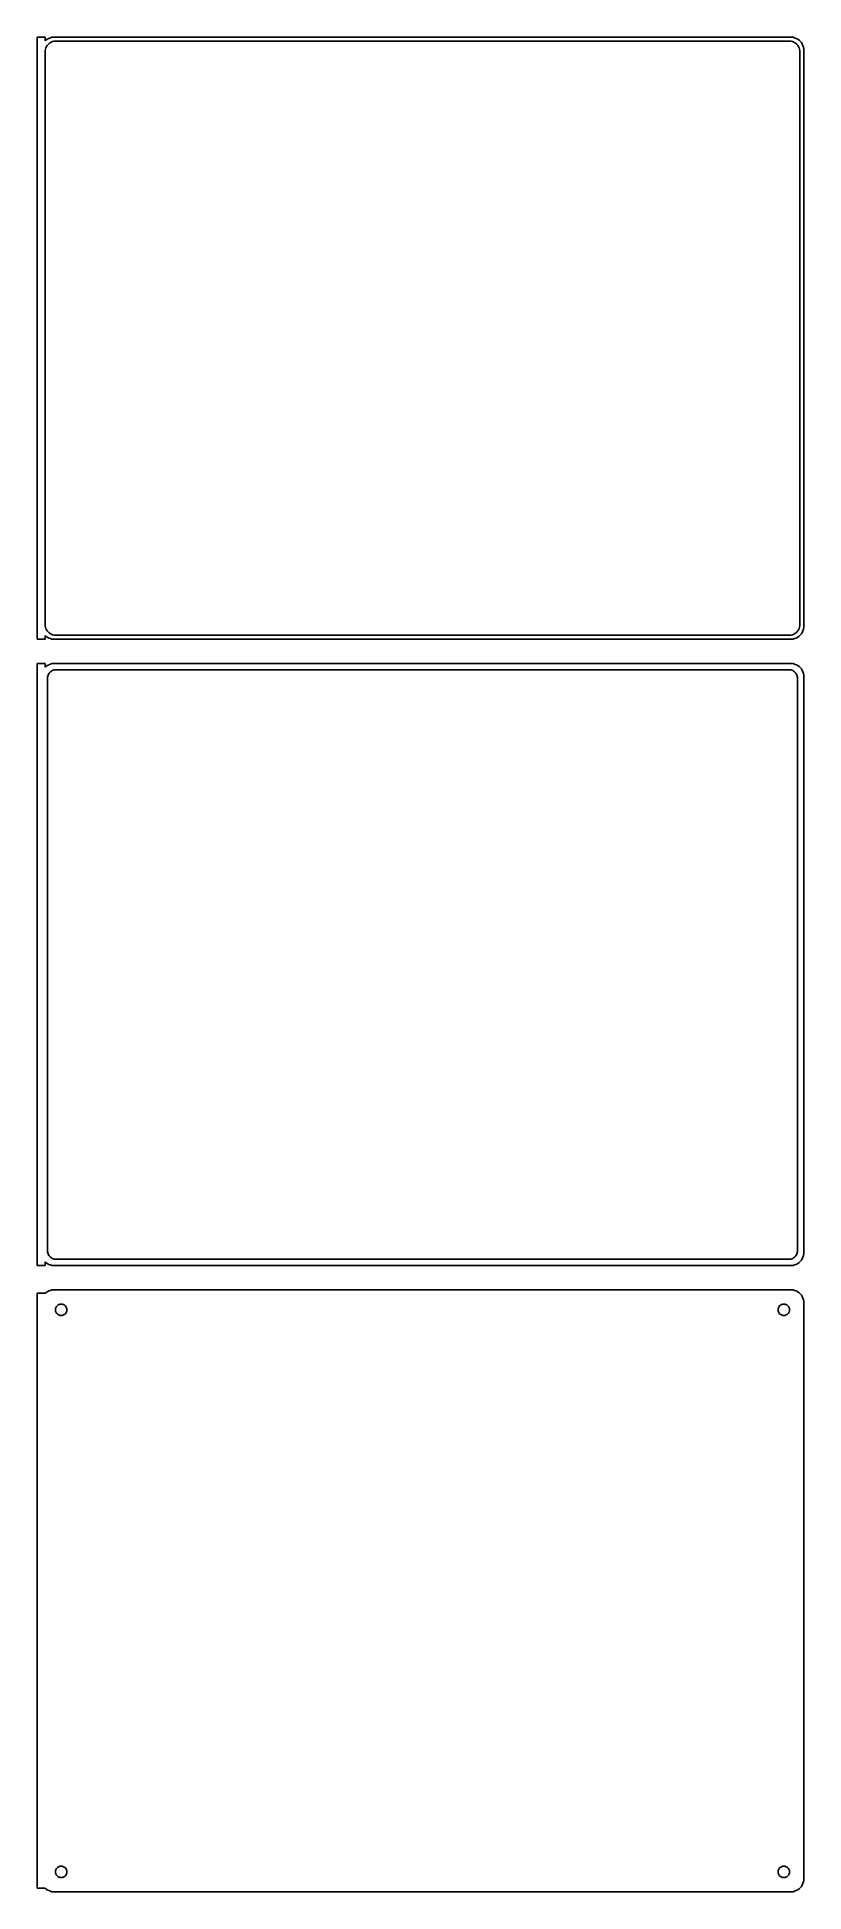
# Model space of a CAD drawing. Header units: metres. Extents: x -144 to 142, y 590 to 1282.
import ezdxf

# ---------------------------------------------------------------- set-up
doc = ezdxf.new("R2010")
doc.units = ezdxf.units.M

msp = doc.modelspace()

# ---------------------------------------------------------------- linework, layer by layer
for p, q in [((-141, 1282.49), (-144, 1282.49)), ((-144, 1282.49), (-144, 1057.51)), ((-141, 1281.06), (-141, 1282.49)), ((-139.629, 1282.02), (-140.179, 1281.72)), ((-139.045, 1282.26), (-139.629, 1282.02)), ((-138.437, 1282.41), (-139.045, 1282.26)), ((-137.814, 1282.49), (-138.437, 1282.41)), ((137.814, 1282.49), (-137.814, 1282.49)), ((138.437, 1282.41), (137.814, 1282.49)), ((139.045, 1282.26), (138.437, 1282.41)), ((139.629, 1282.02), (139.045, 1282.26)), ((140.179, 1281.72), (139.629, 1282.02)), ((-140.687, 1281.35), (-141, 1281.06)), ((-141, 1277), (-140.968, 1277.5)), ((-141, 1063), (-141, 1277)), ((-140.968, 1277.5), (-140.874, 1277.99)), ((-140.874, 1277.99), (-140.719, 1278.47)), ((-140.719, 1278.47), (-140.505, 1278.93)), ((-140.179, 1281.72), (-140.687, 1281.35)), ((-140.505, 1278.93), (-140.236, 1279.35)), ((-140.236, 1279.35), (-139.916, 1279.74)), ((-139.916, 1279.74), (-139.55, 1280.08)), ((-139.55, 1280.08), (-139.143, 1280.38)), ((-139.143, 1280.38), (-138.703, 1280.62)), ((-138.703, 1280.62), (-138.236, 1280.8)), ((-138.236, 1280.8), (-137.75, 1280.93)), ((-137.75, 1280.93), (-137.251, 1280.99)), ((-137.251, 1280.99), (137.251, 1280.99)), ((137.251, 1280.99), (137.75, 1280.93)), ((137.75, 1280.93), (138.236, 1280.8)), ((138.236, 1280.8), (138.703, 1280.62)), ((138.703, 1280.62), (139.143, 1280.38)), ((139.143, 1280.38), (139.55, 1280.08)), ((139.55, 1280.08), (139.916, 1279.74)), ((139.916, 1279.74), (140.236, 1279.35)), ((140.687, 1281.35), (140.179, 1281.72)), ((140.236, 1279.35), (140.505, 1278.93)), ((140.505, 1278.93), (140.719, 1278.47)), ((141.145, 1280.92), (140.687, 1281.35)), ((140.719, 1278.47), (140.874, 1277.99)), ((140.874, 1277.99), (140.968, 1277.5)), ((140.968, 1277.5), (141, 1277)), ((141, 1277), (141, 1063)), ((141.545, 1280.44), (141.145, 1280.92)), ((141.882, 1279.91), (141.545, 1280.44)), ((142.149, 1279.34), (141.882, 1279.91)), ((142.343, 1278.74), (142.149, 1279.34)), ((142.461, 1278.13), (142.343, 1278.74)), ((142.5, 1277.5), (142.461, 1278.13)), ((142.5, 1062.5), (142.5, 1277.5)), ((-140.968, 1062.5), (-141, 1063)), ((-140.874, 1062.01), (-140.968, 1062.5)), ((-140.719, 1061.53), (-140.874, 1062.01)), ((-140.505, 1061.07), (-140.719, 1061.53)), ((-140.236, 1060.65), (-140.505, 1061.07)), ((-139.916, 1060.26), (-140.236, 1060.65)), ((-139.55, 1059.92), (-139.916, 1060.26)), ((139.916, 1060.26), (139.55, 1059.92)), ((140.236, 1060.65), (139.916, 1060.26)), ((140.505, 1061.07), (140.236, 1060.65)), ((140.719, 1061.53), (140.505, 1061.07)), ((140.874, 1062.01), (140.719, 1061.53)), ((140.968, 1062.5), (140.874, 1062.01)), ((141, 1063), (140.968, 1062.5)), ((141.882, 1060.09), (142.149, 1060.66)), ((142.149, 1060.66), (142.343, 1061.26)), ((142.343, 1061.26), (142.461, 1061.87)), ((142.461, 1061.87), (142.5, 1062.5)), ((-144, 1057.51), (-141, 1057.51)), ((-141, 1058.94), (-140.687, 1058.65)), ((-141, 1057.51), (-141, 1058.94)), ((-140.687, 1058.65), (-140.179, 1058.28)), ((-140.179, 1058.28), (-139.629, 1057.98)), ((-139.629, 1057.98), (-139.045, 1057.74)), ((-139.143, 1059.62), (-139.55, 1059.92)), ((-138.703, 1059.38), (-139.143, 1059.62)), ((-139.045, 1057.74), (-138.437, 1057.59)), ((-138.236, 1059.2), (-138.703, 1059.38)), ((-138.437, 1057.59), (-137.814, 1057.51)), ((-137.75, 1059.07), (-138.236, 1059.2)), ((-137.814, 1057.51), (137.814, 1057.51)), ((-137.251, 1059.01), (-137.75, 1059.07)), ((137.251, 1059.01), (-137.251, 1059.01)), ((137.75, 1059.07), (137.251, 1059.01)), ((138.236, 1059.2), (137.75, 1059.07)), ((137.814, 1057.51), (138.437, 1057.59)), ((138.703, 1059.38), (138.236, 1059.2)), ((138.437, 1057.59), (139.045, 1057.74)), ((139.143, 1059.62), (138.703, 1059.38)), ((139.045, 1057.74), (139.629, 1057.98)), ((139.55, 1059.92), (139.143, 1059.62)), ((139.629, 1057.98), (140.179, 1058.28)), ((140.179, 1058.28), (140.687, 1058.65)), ((140.687, 1058.65), (141.145, 1059.08)), ((141.145, 1059.08), (141.545, 1059.56)), ((141.545, 1059.56), (141.882, 1060.09)), ((-141, 1048.48), (-144, 1048.48)), ((-144, 1048.48), (-144, 823.521)), ((-141, 1047.06), (-141, 1048.48)), ((-140.687, 1047.35), (-141, 1047.06)), ((-140.179, 1047.72), (-140.687, 1047.35)), ((-139.629, 1048.02), (-140.179, 1047.72)), ((-139.045, 1048.26), (-139.629, 1048.02)), ((-138.437, 1048.41), (-139.045, 1048.26)), ((-137.814, 1048.49), (-138.437, 1048.41)), ((137.814, 1048.49), (-137.814, 1048.49)), ((138.437, 1048.41), (137.814, 1048.49)), ((139.045, 1048.26), (138.437, 1048.41)), ((139.629, 1048.02), (139.045, 1048.26)), ((140.179, 1047.72), (139.629, 1048.02)), ((140.687, 1047.35), (140.179, 1047.72)), ((141.145, 1046.92), (140.687, 1047.35)), ((141.545, 1046.44), (141.145, 1046.92)), ((141.882, 1045.91), (141.545, 1046.44)), ((-140.113, 1043), (-140.088, 1043.39)), ((-140.113, 829), (-140.113, 1043)), ((-140.088, 1043.39), (-140.015, 1043.77)), ((-140.015, 1043.77), (-139.894, 1044.15)), ((-139.894, 1044.15), (-139.728, 1044.5)), ((-139.728, 1044.5), (-139.518, 1044.83)), ((-139.518, 1044.83), (-139.269, 1045.13)), ((-139.269, 1045.13), (-138.984, 1045.4)), ((-138.984, 1045.4), (-138.668, 1045.63)), ((-138.668, 1045.63), (-138.325, 1045.82)), ((-138.325, 1045.82), (-137.962, 1045.96)), ((-137.962, 1045.96), (-137.583, 1046.06)), ((-137.583, 1046.06), (-137.195, 1046.11)), ((-137.195, 1046.11), (137.195, 1046.11)), ((137.195, 1046.11), (137.583, 1046.06)), ((137.583, 1046.06), (137.962, 1045.96)), ((137.962, 1045.96), (138.325, 1045.82)), ((138.325, 1045.82), (138.668, 1045.63)), ((138.668, 1045.63), (138.984, 1045.4)), ((138.984, 1045.4), (139.269, 1045.13)), ((139.269, 1045.13), (139.518, 1044.83)), ((139.518, 1044.83), (139.728, 1044.5)), ((139.728, 1044.5), (139.894, 1044.15)), ((139.894, 1044.15), (140.015, 1043.77)), ((140.015, 1043.77), (140.088, 1043.39)), ((140.088, 1043.39), (140.113, 1043)), ((140.113, 1043), (140.113, 829)), ((142.149, 1045.34), (141.882, 1045.91)), ((142.343, 1044.74), (142.149, 1045.34)), ((142.461, 1044.13), (142.343, 1044.74)), ((142.5, 1043.5), (142.461, 1044.13)), ((142.5, 828.5), (142.5, 1043.5)), ((-141, 823.521), (-141, 824.941)), ((-141, 824.941), (-140.687, 824.647)), ((-140.687, 824.647), (-140.179, 824.278)), ((-140.088, 828.61), (-140.113, 829)), ((-140.015, 828.226), (-140.088, 828.61)), ((-139.894, 827.854), (-140.015, 828.226)), ((-139.728, 827.5), (-139.894, 827.854)), ((-139.518, 827.17), (-139.728, 827.5)), ((-139.269, 826.869), (-139.518, 827.17)), ((-138.984, 826.601), (-139.269, 826.869)), ((-138.668, 826.372), (-138.984, 826.601)), ((-138.325, 826.183), (-138.668, 826.372)), ((-137.962, 826.039), (-138.325, 826.183)), ((-137.583, 825.942), (-137.962, 826.039)), ((-137.195, 825.893), (-137.583, 825.942)), ((137.195, 825.893), (-137.195, 825.893)), ((137.583, 825.942), (137.195, 825.893)), ((137.962, 826.039), (137.583, 825.942)), ((138.325, 826.183), (137.962, 826.039)), ((138.668, 826.372), (138.325, 826.183)), ((138.984, 826.601), (138.668, 826.372)), ((139.269, 826.869), (138.984, 826.601)), ((139.518, 827.17), (139.269, 826.869)), ((139.728, 827.5), (139.518, 827.17)), ((139.894, 827.854), (139.728, 827.5)), ((140.015, 828.226), (139.894, 827.854)), ((140.088, 828.61), (140.015, 828.226)), ((140.113, 829), (140.088, 828.61)), ((140.179, 824.278), (140.687, 824.647)), ((140.687, 824.647), (141.145, 825.077)), ((141.145, 825.077), (141.545, 825.561)), ((141.545, 825.561), (141.882, 826.091)), ((141.882, 826.091), (142.149, 826.659)), ((142.149, 826.659), (142.343, 827.257)), ((142.343, 827.257), (142.461, 827.873)), ((142.461, 827.873), (142.5, 828.5)), ((-144, 823.521), (-141, 823.521)), ((-140.179, 824.278), (-139.629, 823.976)), ((-139.629, 823.976), (-139.045, 823.745)), ((-139.045, 823.745), (-138.437, 823.589)), ((-138.437, 823.589), (-137.814, 823.51)), ((-137.814, 823.51), (137.814, 823.51)), ((137.814, 823.51), (138.437, 823.589)), ((138.437, 823.589), (139.045, 823.745)), ((139.045, 823.745), (139.629, 823.976)), ((139.629, 823.976), (140.179, 824.278)), ((-141, 813.153), (-144, 813.153)), ((-144, 813.153), (-144, 590.847)), ((-140.687, 813.353), (-141, 813.059)), ((-141, 813.059), (-141, 813.153)), ((-140.179, 813.722), (-140.687, 813.353)), ((-139.629, 814.024), (-140.179, 813.722)), ((-139.045, 814.255), (-139.629, 814.024)), ((-138.437, 814.411), (-139.045, 814.255)), ((-137.814, 814.49), (-138.437, 814.411)), ((137.814, 814.49), (-137.814, 814.49)), ((138.437, 814.411), (137.814, 814.49)), ((139.045, 814.255), (138.437, 814.411)), ((139.629, 814.024), (139.045, 814.255)), ((140.179, 813.722), (139.629, 814.024)), ((140.687, 813.353), (140.179, 813.722)), ((141.145, 812.923), (140.687, 813.353)), ((141.545, 812.439), (141.145, 812.923)), ((141.882, 811.909), (141.545, 812.439)), ((142.149, 811.341), (141.882, 811.909)), ((142.343, 810.743), (142.149, 811.341)), ((-137.135, 807), (-137.118, 807.268)), ((-137.118, 806.732), (-137.135, 807)), ((-137.118, 807.268), (-137.068, 807.531)), ((-137.068, 806.469), (-137.118, 806.732)), ((-137.068, 807.531), (-136.985, 807.786)), ((-136.985, 806.214), (-137.068, 806.469)), ((-136.985, 807.786), (-136.871, 808.029)), ((-136.871, 805.971), (-136.985, 806.214)), ((-136.871, 808.029), (-136.727, 808.255)), ((-136.727, 805.745), (-136.871, 805.971)), ((-136.727, 808.255), (-136.557, 808.462)), ((-136.557, 805.538), (-136.727, 805.745)), ((-136.557, 808.462), (-136.361, 808.645)), ((-136.361, 805.355), (-136.557, 805.538)), ((-136.361, 808.645), (-136.144, 808.803)), ((-136.144, 805.197), (-136.361, 805.355)), ((-136.144, 808.803), (-135.909, 808.932)), ((-135.909, 805.068), (-136.144, 805.197)), ((-135.909, 808.932), (-135.66, 809.031)), ((-135.66, 804.969), (-135.909, 805.068)), ((-135.66, 809.031), (-135.4, 809.097)), ((-135.4, 804.903), (-135.66, 804.969)), ((-135.4, 809.097), (-135.134, 809.131)), ((-135.134, 804.869), (-135.4, 804.903)), ((-135.134, 809.131), (-134.866, 809.131)), ((-134.866, 804.869), (-135.134, 804.869)), ((-134.866, 809.131), (-134.6, 809.097)), ((-134.6, 804.903), (-134.866, 804.869)), ((-134.6, 809.097), (-134.34, 809.031)), ((-134.34, 804.969), (-134.6, 804.903)), ((-134.34, 809.031), (-134.091, 808.932)), ((-134.091, 805.068), (-134.34, 804.969)), ((-134.091, 808.932), (-133.856, 808.803)), ((-133.856, 805.197), (-134.091, 805.068)), ((-133.856, 808.803), (-133.639, 808.645)), ((-133.639, 805.355), (-133.856, 805.197)), ((-133.639, 808.645), (-133.443, 808.462)), ((-133.443, 805.538), (-133.639, 805.355)), ((-133.443, 808.462), (-133.273, 808.255)), ((-133.273, 805.745), (-133.443, 805.538)), ((-133.273, 808.255), (-133.129, 808.029)), ((-133.129, 805.971), (-133.273, 805.745)), ((-133.129, 808.029), (-133.015, 807.786)), ((-133.015, 806.214), (-133.129, 805.971)), ((-133.015, 807.786), (-132.932, 807.531)), ((-132.932, 806.469), (-133.015, 806.214)), ((-132.932, 807.531), (-132.882, 807.268)), ((-132.882, 806.732), (-132.932, 806.469)), ((-132.882, 807.268), (-132.865, 807)), ((-132.865, 807), (-132.882, 806.732)), ((132.865, 807), (132.882, 807.268)), ((132.882, 806.732), (132.865, 807)), ((132.882, 807.268), (132.932, 807.531)), ((132.932, 806.469), (132.882, 806.732)), ((132.932, 807.531), (133.015, 807.786)), ((133.015, 806.214), (132.932, 806.469)), ((133.015, 807.786), (133.129, 808.029)), ((133.129, 805.971), (133.015, 806.214)), ((133.129, 808.029), (133.273, 808.255)), ((133.273, 805.745), (133.129, 805.971)), ((133.273, 808.255), (133.443, 808.462)), ((133.443, 805.538), (133.273, 805.745)), ((133.443, 808.462), (133.639, 808.645)), ((133.639, 805.355), (133.443, 805.538)), ((133.639, 808.645), (133.856, 808.803)), ((133.856, 805.197), (133.639, 805.355)), ((133.856, 808.803), (134.091, 808.932)), ((134.091, 805.068), (133.856, 805.197)), ((134.091, 808.932), (134.34, 809.031)), ((134.34, 804.969), (134.091, 805.068)), ((134.34, 809.031), (134.6, 809.097)), ((134.6, 804.903), (134.34, 804.969)), ((134.6, 809.097), (134.866, 809.131)), ((134.866, 804.869), (134.6, 804.903)), ((134.866, 809.131), (135.134, 809.131)), ((135.134, 804.869), (134.866, 804.869)), ((135.134, 809.131), (135.4, 809.097)), ((135.4, 804.903), (135.134, 804.869)), ((135.4, 809.097), (135.66, 809.031)), ((135.66, 804.969), (135.4, 804.903)), ((135.66, 809.031), (135.909, 808.932)), ((135.909, 805.068), (135.66, 804.969)), ((135.909, 808.932), (136.144, 808.803)), ((136.144, 805.197), (135.909, 805.068)), ((136.144, 808.803), (136.361, 808.645)), ((136.361, 805.355), (136.144, 805.197)), ((136.361, 808.645), (136.557, 808.462)), ((136.557, 805.538), (136.361, 805.355)), ((136.557, 808.462), (136.727, 808.255)), ((136.727, 805.745), (136.557, 805.538)), ((136.727, 808.255), (136.871, 808.029)), ((136.871, 805.971), (136.727, 805.745)), ((136.871, 808.029), (136.985, 807.786)), ((136.985, 806.214), (136.871, 805.971)), ((136.985, 807.786), (137.068, 807.531)), ((137.068, 806.469), (136.985, 806.214)), ((137.068, 807.531), (137.118, 807.268)), ((137.118, 806.732), (137.068, 806.469)), ((137.118, 807.268), (137.135, 807)), ((137.135, 807), (137.118, 806.732)), ((142.461, 810.127), (142.343, 810.743)), ((142.5, 809.5), (142.461, 810.127)), ((142.5, 594.5), (142.5, 809.5)), ((-137.135, 597), (-137.118, 597.268)), ((-137.118, 596.732), (-137.135, 597)), ((-137.118, 597.268), (-137.068, 597.531)), ((-137.068, 596.469), (-137.118, 596.732)), ((-137.068, 597.531), (-136.985, 597.786)), ((-136.985, 596.214), (-137.068, 596.469)), ((-136.985, 597.786), (-136.871, 598.029)), ((-136.871, 595.971), (-136.985, 596.214)), ((-136.871, 598.029), (-136.727, 598.255)), ((-136.727, 595.745), (-136.871, 595.971)), ((-136.727, 598.255), (-136.557, 598.462)), ((-136.557, 598.462), (-136.361, 598.645)), ((-136.361, 598.645), (-136.144, 598.803)), ((-136.144, 598.803), (-135.909, 598.932)), ((-135.909, 598.932), (-135.66, 599.031)), ((-135.66, 599.031), (-135.4, 599.097)), ((-135.4, 599.097), (-135.134, 599.131)), ((-135.134, 599.131), (-134.866, 599.131)), ((-134.866, 599.131), (-134.6, 599.097)), ((-134.6, 599.097), (-134.34, 599.031)), ((-134.34, 599.031), (-134.091, 598.932)), ((-134.091, 598.932), (-133.856, 598.803)), ((-133.856, 598.803), (-133.639, 598.645)), ((-133.639, 598.645), (-133.443, 598.462)), ((-133.443, 598.462), (-133.273, 598.255)), ((-133.273, 598.255), (-133.129, 598.029)), ((-133.129, 595.971), (-133.273, 595.745)), ((-133.129, 598.029), (-133.015, 597.786)), ((-133.015, 596.214), (-133.129, 595.971)), ((-133.015, 597.786), (-132.932, 597.531)), ((-132.932, 596.469), (-133.015, 596.214)), ((-132.932, 597.531), (-132.882, 597.268)), ((-132.882, 596.732), (-132.932, 596.469)), ((-132.882, 597.268), (-132.865, 597)), ((-132.865, 597), (-132.882, 596.732)), ((132.865, 597), (132.882, 597.268)), ((132.882, 596.732), (132.865, 597)), ((132.882, 597.268), (132.932, 597.531)), ((132.932, 596.469), (132.882, 596.732)), ((132.932, 597.531), (133.015, 597.786)), ((133.015, 596.214), (132.932, 596.469)), ((133.015, 597.786), (133.129, 598.029)), ((133.129, 595.971), (133.015, 596.214)), ((133.129, 598.029), (133.273, 598.255)), ((133.273, 595.745), (133.129, 595.971)), ((133.273, 598.255), (133.443, 598.462)), ((133.443, 598.462), (133.639, 598.645)), ((133.639, 598.645), (133.856, 598.803)), ((133.856, 598.803), (134.091, 598.932)), ((134.091, 598.932), (134.34, 599.031)), ((134.34, 599.031), (134.6, 599.097)), ((134.6, 599.097), (134.866, 599.131)), ((134.866, 599.131), (135.134, 599.131)), ((135.134, 599.131), (135.4, 599.097)), ((135.4, 599.097), (135.66, 599.031)), ((135.66, 599.031), (135.909, 598.932)), ((135.909, 598.932), (136.144, 598.803)), ((136.144, 598.803), (136.361, 598.645)), ((136.361, 598.645), (136.557, 598.462)), ((136.557, 598.462), (136.727, 598.255)), ((136.727, 598.255), (136.871, 598.029)), ((136.871, 595.971), (136.727, 595.745)), ((136.871, 598.029), (136.985, 597.786)), ((136.985, 596.214), (136.871, 595.971)), ((136.985, 597.786), (137.068, 597.531)), ((137.068, 596.469), (136.985, 596.214)), ((137.068, 597.531), (137.118, 597.268)), ((137.118, 596.732), (137.068, 596.469)), ((137.118, 597.268), (137.135, 597)), ((137.135, 597), (137.118, 596.732)), ((-144, 590.847), (-141, 590.847)), ((-141, 590.847), (-141, 590.941)), ((-141, 590.941), (-140.687, 590.647)), ((-140.687, 590.647), (-140.179, 590.278)), ((-140.179, 590.278), (-139.629, 589.976)), ((-139.629, 589.976), (-139.045, 589.745)), ((-139.045, 589.745), (-138.437, 589.589)), ((-138.437, 589.589), (-137.814, 589.51)), ((-137.814, 589.51), (137.814, 589.51)), ((-136.557, 595.538), (-136.727, 595.745)), ((-136.361, 595.355), (-136.557, 595.538)), ((-136.144, 595.197), (-136.361, 595.355)), ((-135.909, 595.068), (-136.144, 595.197)), ((-135.66, 594.969), (-135.909, 595.068)), ((-135.4, 594.903), (-135.66, 594.969)), ((-135.134, 594.869), (-135.4, 594.903)), ((-134.866, 594.869), (-135.134, 594.869)), ((-134.6, 594.903), (-134.866, 594.869)), ((-134.34, 594.969), (-134.6, 594.903)), ((-134.091, 595.068), (-134.34, 594.969)), ((-133.856, 595.197), (-134.091, 595.068)), ((-133.639, 595.355), (-133.856, 595.197)), ((-133.443, 595.538), (-133.639, 595.355)), ((-133.273, 595.745), (-133.443, 595.538)), ((133.443, 595.538), (133.273, 595.745)), ((133.639, 595.355), (133.443, 595.538)), ((133.856, 595.197), (133.639, 595.355)), ((134.091, 595.068), (133.856, 595.197)), ((134.34, 594.969), (134.091, 595.068)), ((134.6, 594.903), (134.34, 594.969)), ((134.866, 594.869), (134.6, 594.903)), ((135.134, 594.869), (134.866, 594.869)), ((135.4, 594.903), (135.134, 594.869)), ((135.66, 594.969), (135.4, 594.903)), ((135.909, 595.068), (135.66, 594.969)), ((136.144, 595.197), (135.909, 595.068)), ((136.361, 595.355), (136.144, 595.197)), ((136.557, 595.538), (136.361, 595.355)), ((136.727, 595.745), (136.557, 595.538)), ((137.814, 589.51), (138.437, 589.589)), ((138.437, 589.589), (139.045, 589.745)), ((139.045, 589.745), (139.629, 589.976)), ((139.629, 589.976), (140.179, 590.278)), ((140.179, 590.278), (140.687, 590.647)), ((140.687, 590.647), (141.145, 591.077)), ((141.145, 591.077), (141.545, 591.561)), ((141.545, 591.561), (141.882, 592.091)), ((141.882, 592.091), (142.149, 592.659)), ((142.149, 592.659), (142.343, 593.257)), ((142.343, 593.257), (142.461, 593.873)), ((142.461, 593.873), (142.5, 594.5))]:
    msp.add_line(p, q)

doc.saveas('drawing.dxf')
